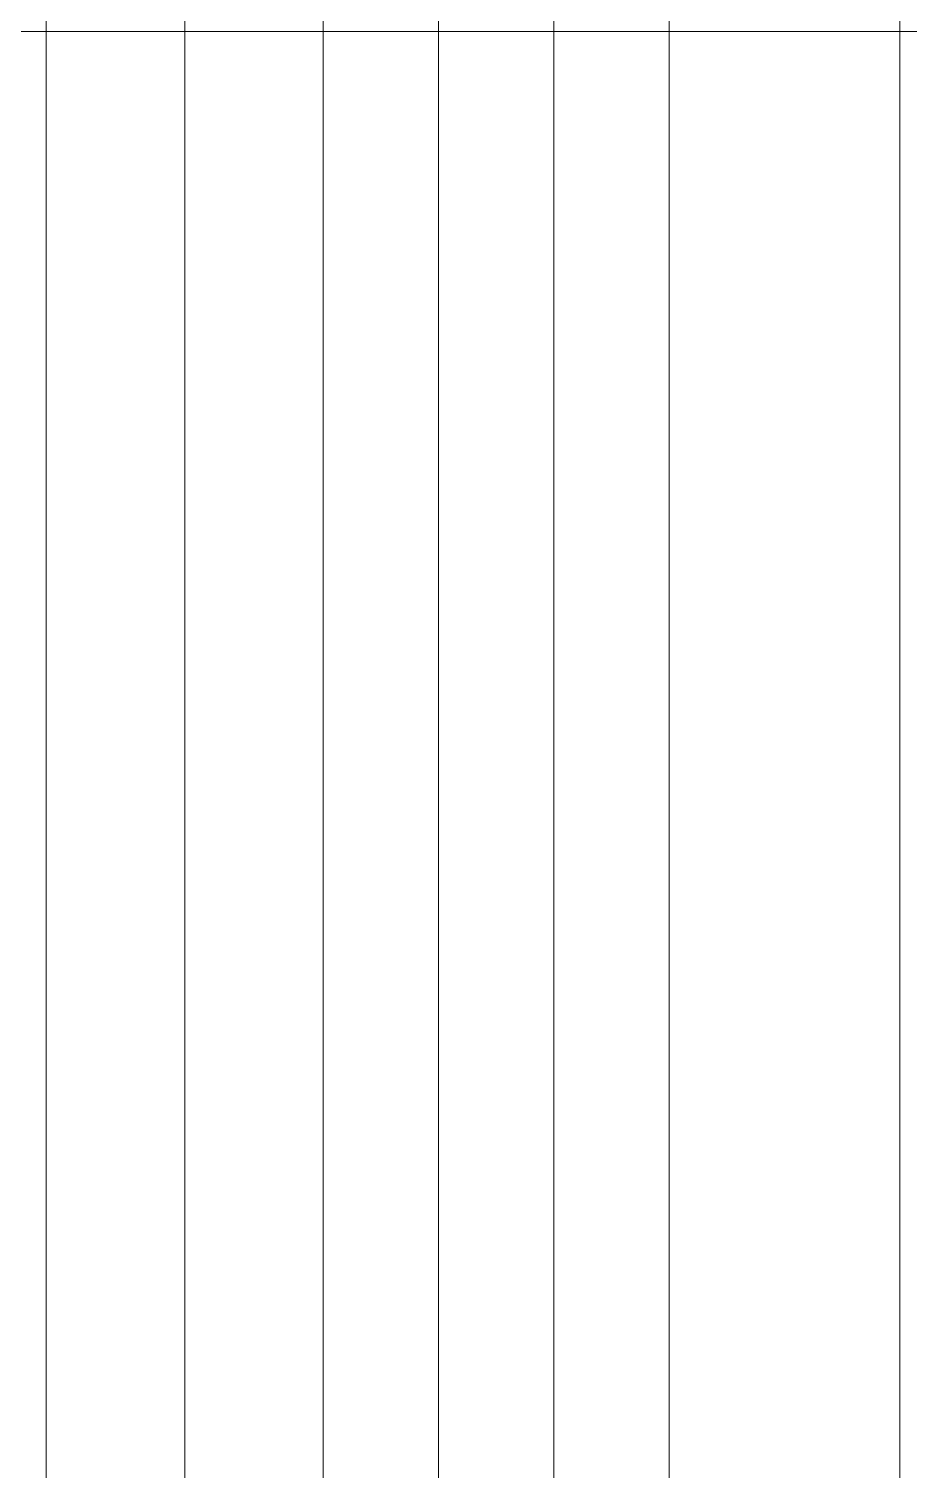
# Model space of a CAD drawing. Header units: inches. Extents: x -27 to 109, y -724 to 26.
# Drawn here: x 20.78 to 36.04, y -277.05 to -252.06 of the extents above; entities that cross this region are included whole.
import ezdxf

# ---------------------------------------------------------------- set-up
doc = ezdxf.new("R2010")
doc.units = ezdxf.units.IN
doc.header["$MEASUREMENT"] = 0
doc.layers.get('0').update_dxf_attribs({"lineweight": 0})

msp = doc.modelspace()

# ---------------------------------------------------------------- linework, layer by layer
at = {"linetype": 'Continuous', "lineweight": 15}
for p, q in [((21.082, 0.896), (21.082, -693.554)), ((23.482, 0.896), (23.482, -693.554)), ((25.882, 0.896), (25.882, -693.554)), ((27.882, 0.896), (27.882, -693.554)), ((29.882, 0.896), (29.882, -693.554)), ((31.882, 0.896), (31.882, -693.554)), ((35.882, 0.896), (35.882, -693.554)), ((21.082, -252.104), (20.082, -252.104)), ((21.082, -252.104), (23.482, -252.104)), ((23.482, -252.104), (25.882, -252.104)), ((25.882, -252.104), (27.882, -252.104)), ((27.882, -252.104), (29.882, -252.104)), ((29.882, -252.104), (31.882, -252.104)), ((31.882, -252.104), (35.882, -252.104)), ((35.882, -252.104), (65.882, -252.104))]:
    msp.add_line(p, q, dxfattribs=at)

doc.saveas('drawing.dxf')
